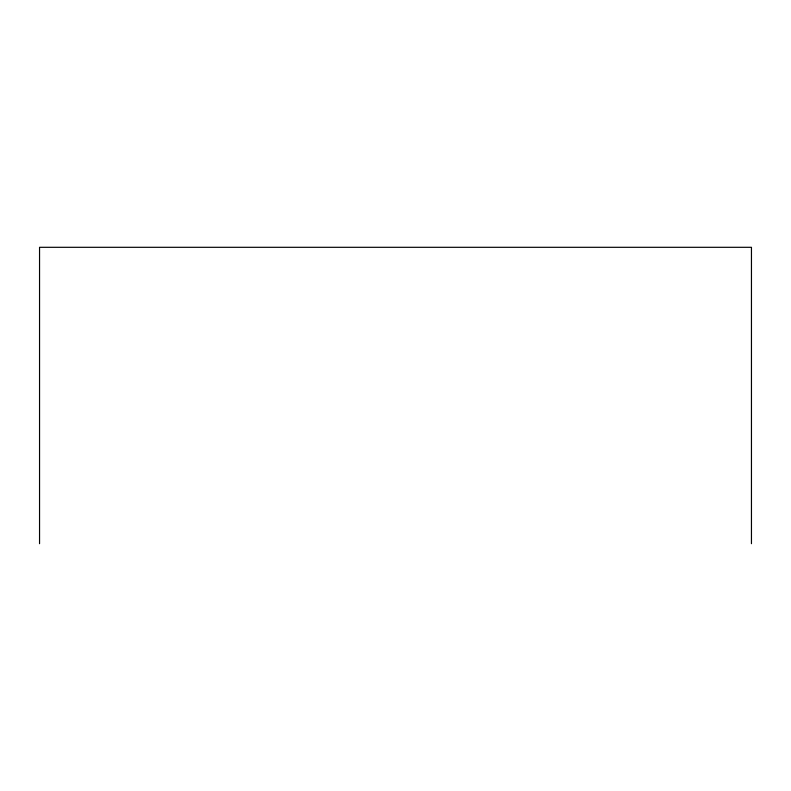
<?xml version="1.0" encoding="UTF-8"?>
<svg xmlns="http://www.w3.org/2000/svg" width="791" height="791" viewBox="0 0 791 791"><rect width="100%" height="100%" fill="white"/><g stroke="black" fill="none" stroke-linecap="round" stroke-linejoin="round"><path stroke-width="1.19" d="M751.45 543.694L751.45 247.306L39.55 247.306L39.55 543.694"/></g></svg>
